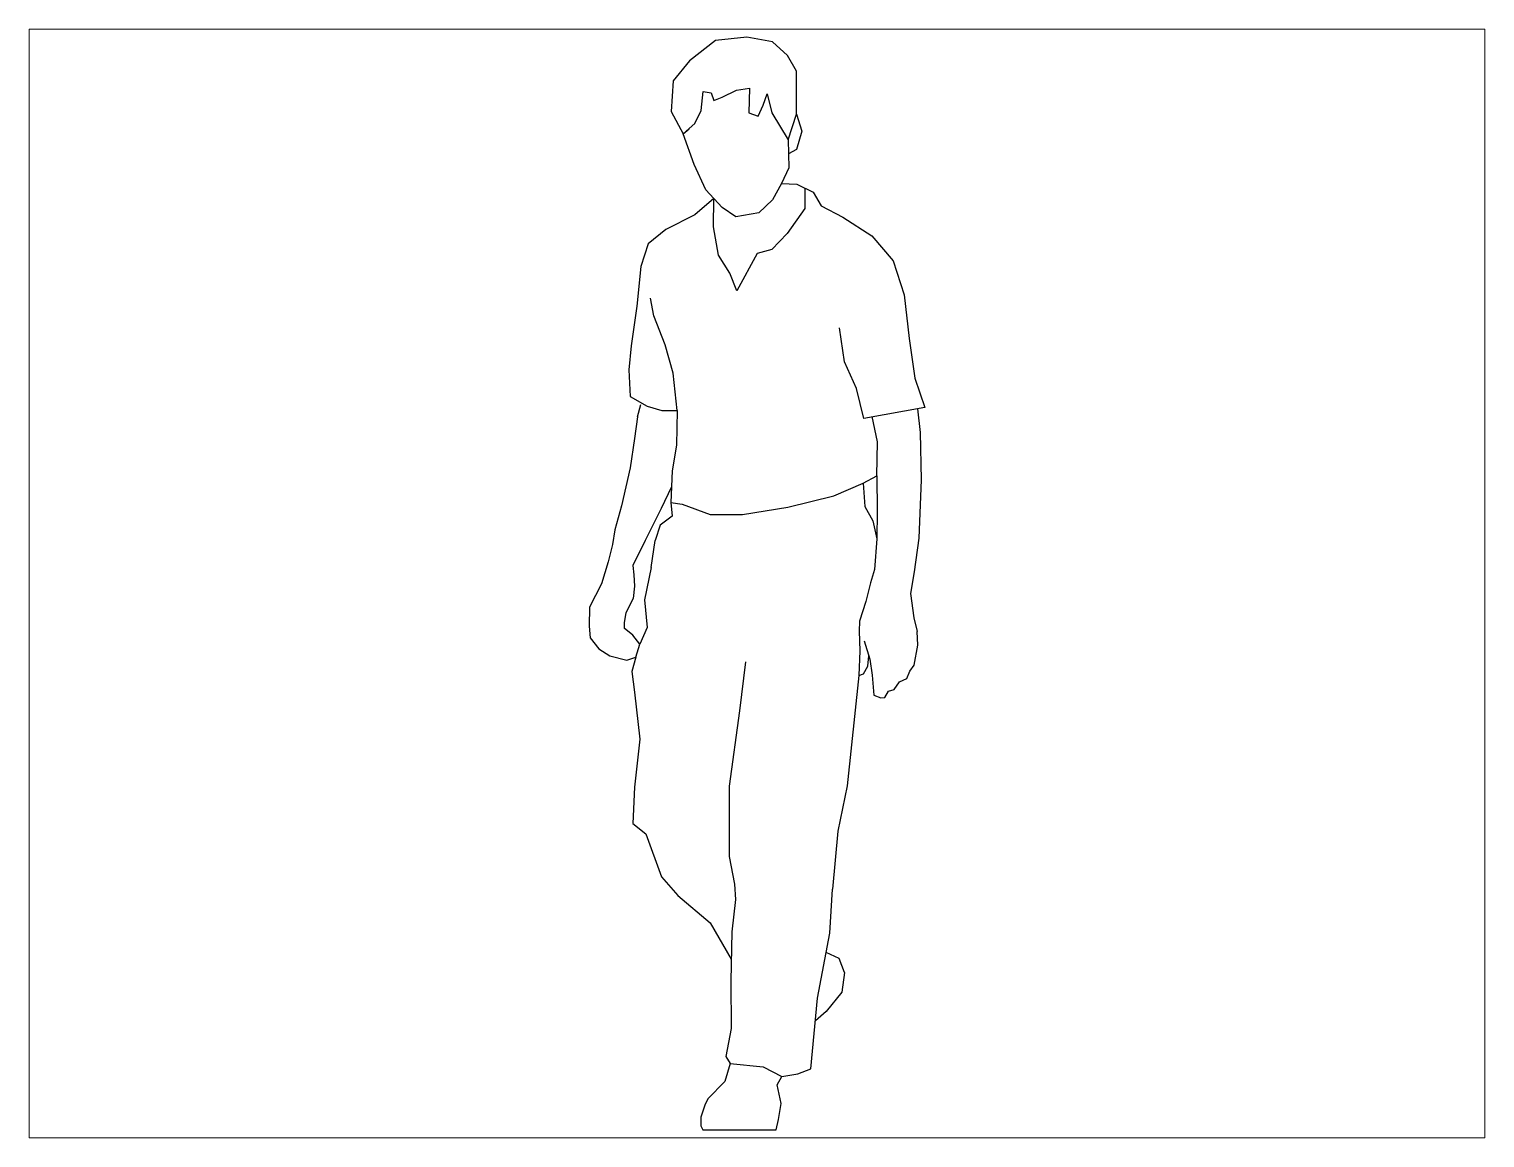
# Paper-space layout 'Layout1' of a CAD drawing. Header units: millimetres. Extents: x 1.05 to 9.45, y 0.8 to 7.2.
# The model-space entities are those that its viewports show. They can reach past a viewport. Long polylines and large blocks are cut down to what shows.
import ezdxf

# ---------------------------------------------------------------- set-up
doc = ezdxf.new("R2010")
doc.units = ezdxf.units.MM
doc.header["$MEASUREMENT"] = 0

# ---------------------------------------------------------------- blocks, each defined once
blk = doc.blocks.new('SYMBOL_Human_4_2D')
for p, q in [((242.5, 774.8), (243.5, 744.4)), ((250.2, 759.7), (259.4, 731.5)), ((243.5, 744.4), (242.2, 705.7)), ((259.4, 731.5), (262.6, 706.5)), ((242.2, 705.7), (249.5, 708.4)), ((262.6, 706.5), (265.4, 675.5))]:
    blk.add_line(p, q)
for points in [[(-12.6, 1563.4), (-3, 1583.5), (0.1, 1613.1), (12.8, 1611), (17.1, 1599.3), (29.8, 1604.6), (29.8, 1604.6), (52, 1615.2), (72.1, 1618.4), (71.1, 1580.3), (85.9, 1575), (93.3, 1591.9), (99.7, 1609.9), (107.1, 1580.3), (132.5, 1538), (145.2, 1578.2), (145.2, 1644.8), (131.4, 1669.2), (108.1, 1690.4), (67.9, 1697.8), (19.2, 1692.5), (-21.1, 1660.7), (-46.5, 1630), (-49.6, 1582.4), (-30.6, 1547.5), (-12.6, 1563.4)], [(145.2, 1578.2), (153.7, 1551.7), (145.2, 1523.1), (133, 1516.3)], [(132.5, 1538), (133.5, 1494.6), (121.9, 1470.2), (108.1, 1444.8), (87, 1424.7), (51, 1418.4), (29.8, 1433.2), (4.4, 1460.7), (-13.6, 1499.9), (-30.6, 1547.5), (-21.6, 1555.4)], [(121.9, 1470.2), (145.8, 1469.3), (170.9, 1456.7), (183.4, 1435.4), (217.3, 1417.8), (262.5, 1389), (295.2, 1350.1), (312.7, 1297.4), (320.3, 1229.6), (329.1, 1168.1), (344.8, 1122.5), (250, 1105.3), (238.7, 1151.8), (219.8, 1193.2), (212.3, 1245.9)], [(158.3, 1463), (158.3, 1431.6), (130.7, 1392.7), (106.8, 1367.6), (84.2, 1361.4), (52.8, 1303.6), (41.5, 1331.2), (24, 1358.8), (16.4, 1402.8), (17.1, 1446.9), (-12.4, 1421.6), (-57.7, 1399), (-85.3, 1376.4), (-96.6, 1341.3), (-102.9, 1279.8), (-111.6, 1218.3), (-115.4, 1180.6), (-112.9, 1139.2), (-86.5, 1124.2), (-63.9, 1117.9), (-40.1, 1117.9), (-46.4, 1175.6), (-58.9, 1219.5), (-76.5, 1264.7), (-81.5, 1292.3)], [(-101.6, 1107.9), (-96.3, 1126.9)], [(-40.1, 1117.9), (-41.3, 1063.9), (-47.6, 1023.8), (-50.1, 974.8), (-32.5, 972.3), (11.4, 956), (61.6, 956), (131.9, 967.3), (203.5, 984.9), (248.7, 1005), (270.1, 1016.3), (271.3, 1069), (263, 1108.1), (263, 1108.1)], [(333.1, 1120.4), (337.4, 1083.6), (338.8, 1009.9), (335.3, 919.3), (328.2, 866.9), (322.5, 833.6), (327.5, 795.3), (332.5, 774.1)], [(-101.6, 1107.9), (-106.6, 1074), (-112.9, 1028.8), (-126.7, 969.8), (-136.8, 932.2), (-140.5, 909.6)], [(-48.9, 999.3), (-65, 965.3), (-89.8, 915.7), (-108.9, 876.8), (-107.5, 862.6), (-106.1, 844.9), (-108.2, 825.8), (-119.6, 803.1), (-122.4, 788.3)], [(270.1, 1016.3), (270.8, 961), (270.1, 918.4), (266.6, 870.4), (260.2, 849.9), (253.1, 820.8), (243.2, 790.4), (242.5, 774.8)], [(248.7, 1005), (251.2, 968.6), (263.8, 946), (270.1, 918.4)], [(-50.1, 974.8), (-47.6, 953.5), (-66.4, 939.7), (-74, 915.9)], [(-140.5, 909.6), (-147.2, 882.4), (-157.8, 848.5), (-176.2, 812.3), (-177, 782.6)], [(-80.5, 873.5), (-74, 915.9)], [(-80.5, 873.5), (-90.7, 823.7), (-86.5, 780.5), (-98.2, 754.6)], [(-177, 782.6), (-175.1, 764.5), (-161.6, 747.4), (-144.8, 736.3), (-118.1, 729.7), (-104.5, 734.2), (-98.2, 754.6), (-109.1, 768.7), (-122.5, 779.7)], [(-122.4, 788.3), (-122.5, 779.7)], [(265.4, 675.5), (276.3, 671.3), (282.3, 671.7), (288.3, 681.5), (296.7, 684), (305.2, 696.3), (316.4, 701.2), (321.4, 712.8), (328.1, 722), (333.7, 753), (332.5, 774.1)], [(-104.5, 734.2), (-110.3, 712.3), (-106.4, 680.2)], [(66.2, 727.1), (56.9, 651.1), (40.9, 533.9), (40.9, 424.6), (48.9, 382)], [(249.5, 708.4), (255.9, 720.6), (257.8, 736.3)], [(242.2, 705.7), (223.9, 534.7), (209.5, 463.9), (201.1, 373.8)], [(-106.4, 680.2), (-98.1, 606.8), (-106.5, 532.3), (-108.9, 475.9), (-88.5, 460.2), (-64.4, 393), (-39.2, 364.2)], [(-39.2, 364.2), (11.1, 321.8), (44, 265.4)], [(48.9, 382), (50.7, 357.9), (44.8, 307.5), (43.1, 230.9), (44, 157.7), (35.6, 114), (42.3, 103), (93.6, 98), (122.3, 82.8), (147.5, 87), (167.7, 94.6), (177.8, 204.8), (197.2, 305.8), (201.1, 373.8)], [(219.9, 244.4), (211.5, 266.2), (191.4, 275.4)], [(219.9, 244.4), (215.7, 214.1), (191.3, 183.8), (174.6, 169.5)], [(42.3, 103), (33.9, 75.3), (7.8, 48.3), (2.7, 38.2), (-3.1, 19.7), (-3.3, 6.3), (0, 0), (66.3, 0), (113.5, 0), (117.5, 16.2), (121.5, 41.2), (115.1, 69.8), (122.3, 82.8)]]:
    blk.add_lwpolyline(points)

msp = doc.modelspace()

# ---------------------------------------------------------------- block references
msp.add_blockref('SYMBOL_Human_4_2D', (0, 0))

psp = doc.layouts.get("Layout1")

# ---------------------------------------------------------------- viewports
at = {"layer": '0'}
psp.add_viewport(center=(5.25, 4), size=(8.4, 6.4), view_center_point=(83.9133, 848.8815), view_height=1722.669081, dxfattribs=at)

doc.saveas('drawing.dxf')
